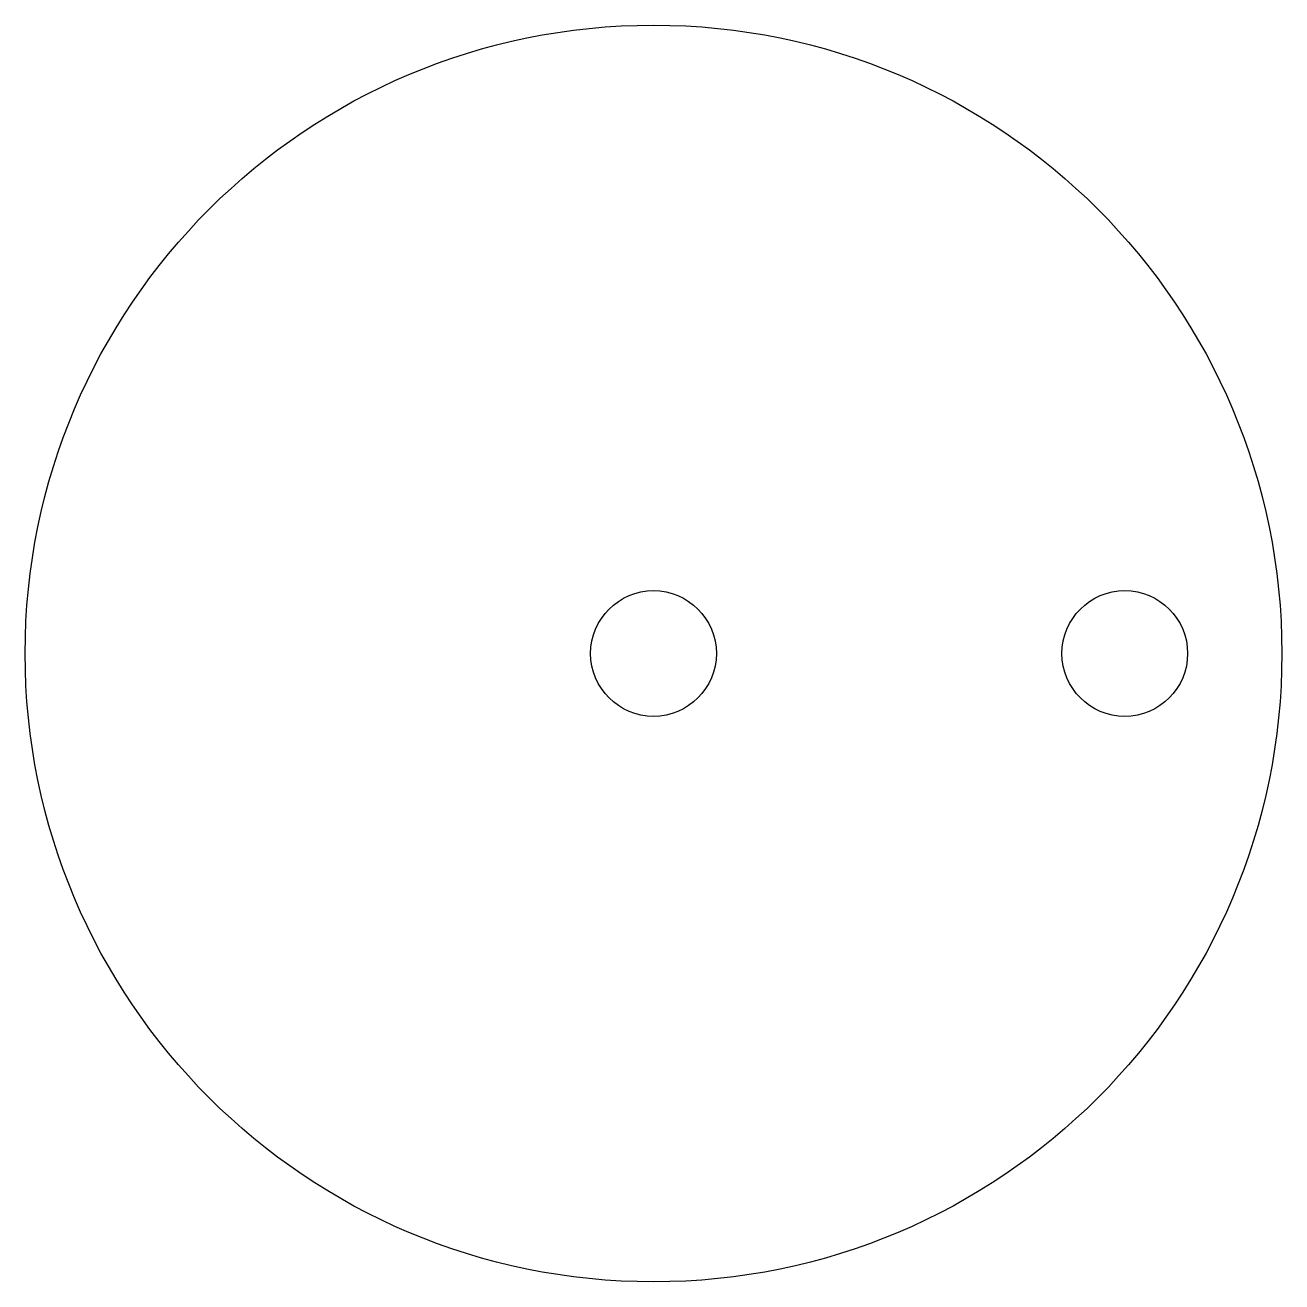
# Model space of a CAD drawing. Header units: millimetres. Extents: x -27.5 to 12.5, y -20 to 20.
import ezdxf

# ---------------------------------------------------------------- set-up
doc = ezdxf.new("R2010")
doc.units = ezdxf.units.MM
doc.layers.get('0').update_dxf_attribs({"linetype": 'CONTINUOUS'})

msp = doc.modelspace()

# ---------------------------------------------------------------- linework, layer by layer
for centre, radius in [((-7.5, 0), 20), ((-7.5, 0), 2), ((7.5, 0), 2)]:
    msp.add_circle(centre, radius)

doc.saveas('drawing.dxf')
